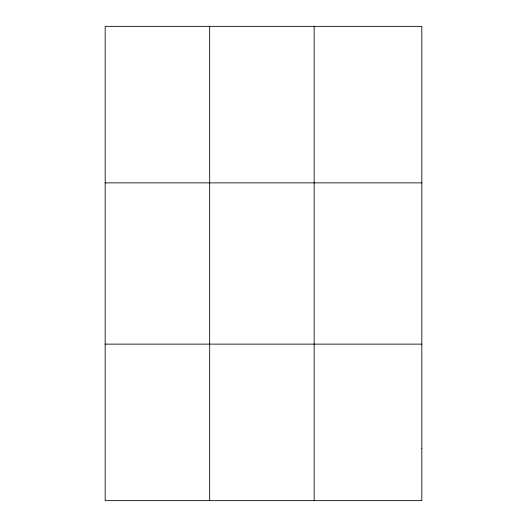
<?xml version="1.0" encoding="UTF-8"?>
<svg xmlns="http://www.w3.org/2000/svg" width="527" height="527" viewBox="0 0 527 527"><rect width="100%" height="100%" fill="white"/><g stroke="black" fill="none" stroke-linecap="round" stroke-linejoin="round"><path stroke-width="0.79" d="M209.667 500.65L209.667 26.35M314.164 500.65L314.164 26.35M105.176 182.869L421.824 182.869M105.176 344.131L421.824 344.131M421.824 448.477L421.824 500.65L105.176 500.65L105.176 26.35L421.824 26.35L421.824 448.477"/></g></svg>
